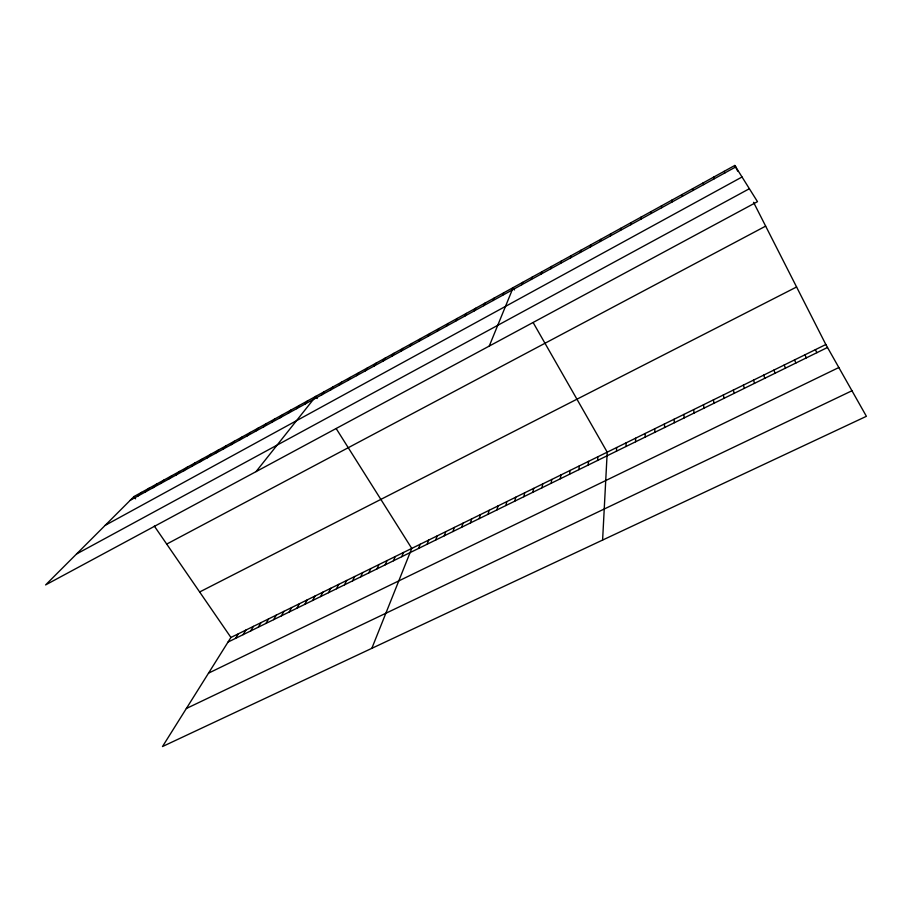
<?xml version="1.0" encoding="UTF-8"?>
<svg xmlns="http://www.w3.org/2000/svg" width="912" height="912" viewBox="0 0 912 912"><rect width="100%" height="100%" fill="white"/><g stroke="black" fill="none" stroke-linecap="round" stroke-linejoin="round"><path stroke-width="1.37" d="M630.762 224.728L630.762 222.79M626.031 446.481L626.077 442.879M616.501 451.166L616.615 447.541M620.582 230.337L620.673 228.353M602.604 540.064L607.21 452.17L533.144 322.552M597.588 460.457L597.862 456.775M610.459 235.912L610.641 233.882M588.206 465.074L588.548 461.358M578.869 469.657L579.28 465.918M600.392 241.452L600.655 239.389M569.578 474.229L570.068 470.455M560.333 478.766L560.891 474.97M590.372 246.958L590.725 244.861M551.144 483.292L551.771 479.461M541.99 487.783L542.697 483.941M580.42 252.442L580.841 250.298M532.893 492.252L533.657 488.387M523.83 496.709L524.674 492.811M514.813 501.133L515.725 497.211M570.513 257.902L571.026 255.713M505.852 505.544L506.821 501.6M496.926 509.933L497.975 505.955M560.652 263.329L561.245 261.106M488.045 514.288L489.163 510.298M479.21 518.632L480.385 514.619M550.859 268.721L551.532 266.452M470.421 522.952L471.664 518.917M461.677 527.25L462.977 523.192M541.112 274.09L541.865 271.787M452.968 531.525L454.336 527.444M444.304 535.789L445.74 531.673M531.411 279.425L532.243 277.077M435.685 540.018L437.179 535.891M427.112 544.236L428.663 540.086M521.767 284.726L522.679 282.355M418.574 548.431L420.193 544.259M371.845 648.318L411.757 548.408L336.186 428.572M489.242 346.081L513.171 287.599L514.505 289.936M401.747 556.708L403.48 552.478M393.46 560.777L395.249 556.537M502.637 295.26L503.698 292.809M385.206 564.836L387.053 560.572M376.987 568.871L378.902 564.585M493.141 300.493L494.293 297.996M368.813 572.884L370.785 568.586M360.685 576.886L362.702 572.565M352.579 580.864L354.665 576.521M483.702 305.691L484.922 303.16M344.519 584.82L346.663 580.465M336.505 588.764L338.694 584.387M474.32 310.855L475.608 308.29M328.514 592.686L330.76 588.286M320.568 596.596L322.871 592.173M464.972 315.997L466.34 313.397M312.656 600.484L315.005 596.049M304.79 604.348L307.184 599.891M455.681 321.115L457.117 318.482M296.947 608.201L299.398 603.733M289.15 612.032L291.658 607.54M446.435 326.2L447.94 323.532M281.386 615.851L283.94 611.348M273.657 619.647L276.256 615.121M265.962 623.432L268.618 618.883M437.236 331.273L438.82 328.559M258.301 627.194L261.003 622.634M428.093 336.3L429.746 333.564M250.675 630.944L253.433 626.362M243.082 634.672L245.898 630.078M235.535 638.389L238.385 633.772M418.996 341.316L420.717 338.546M825.839 344.519L230.918 637.454L162.496 746.54L866.4 416.305L825.839 344.519L753.54 202.304M409.944 346.298L411.722 343.493M400.927 351.257L402.785 348.418M391.966 356.193L393.893 353.32M383.051 361.095L385.046 358.199M374.194 365.974L376.246 363.044M365.37 370.842L367.49 367.878M356.581 375.664L358.769 372.677M347.848 380.475L350.105 377.454M339.161 385.263L341.476 382.208M330.52 390.017L332.891 386.939M321.913 394.759L324.353 391.647M256.033 471.629L315.848 396.321L317.216 398.487M304.961 404.084L307.515 400.915M296.605 408.69L299.227 405.487M288.295 413.261L290.974 410.035M280.03 417.81L282.766 414.561M271.799 422.347L274.592 419.064M263.614 426.85L266.464 423.544M255.463 431.342L258.37 428.002M247.357 435.811L250.31 432.436M239.286 440.245L242.296 436.859M231.249 444.668L234.316 441.248M223.258 449.069L226.381 445.626M215.3 453.446L218.481 449.981M207.389 457.801L210.615 454.313M199.511 462.145L202.795 458.622M191.668 466.454L195.008 462.92M183.871 470.752L187.256 467.183M176.107 475.027L179.539 471.436M168.378 479.29L171.855 475.676M160.683 483.52L164.217 479.883M153.022 487.738L156.613 484.078M145.407 491.933L149.032 488.251M137.826 496.105L141.497 492.4M133.996 496.538L45.6 584.923L757.484 201.666L734.81 165.46L133.996 496.538L135.569 498.818M130.268 500.255L735.733 166.942M105.176 525.358L742.037 176.996M76.54 553.983L749.379 188.716M166.702 544.088L765.647 226.13M199.648 591.979L796.586 286.984M228.011 642.082L827.503 347.472M208.517 673.159L838.835 367.525M186.344 708.499L851.968 390.758M154.333 526.087L230.918 637.454M724.139 171.342L724.972 172.87M815.339 349.684L816.913 352.682M734.81 165.46L737.694 171.137M804.897 354.825L806.379 357.857M713.537 177.179L714.267 178.752M794.512 359.944L795.902 363.01M784.183 365.028L785.483 368.129M702.992 182.993L703.631 184.612M773.9 370.09L775.109 373.225M763.686 375.128L764.803 378.286M692.504 188.773L693.04 190.448M753.517 380.133L754.543 383.325M743.405 385.115L744.352 388.341M682.073 194.518L682.518 196.24M733.339 390.062L734.194 393.323M723.33 394.987L724.105 398.293M713.378 399.889L714.062 403.218M671.699 200.241L672.053 201.997M703.471 404.768L704.075 408.131M693.622 409.625L694.146 413.011M661.382 205.93L661.645 207.731M683.829 414.447L684.262 417.867M674.071 419.246L674.424 422.701M651.122 211.573L651.293 213.431M664.381 424.023L664.654 427.511M654.725 428.777L654.919 432.288M640.919 217.204L640.999 219.097M645.126 433.496L645.24 437.042M635.573 438.205L635.607 441.773"/></g></svg>
